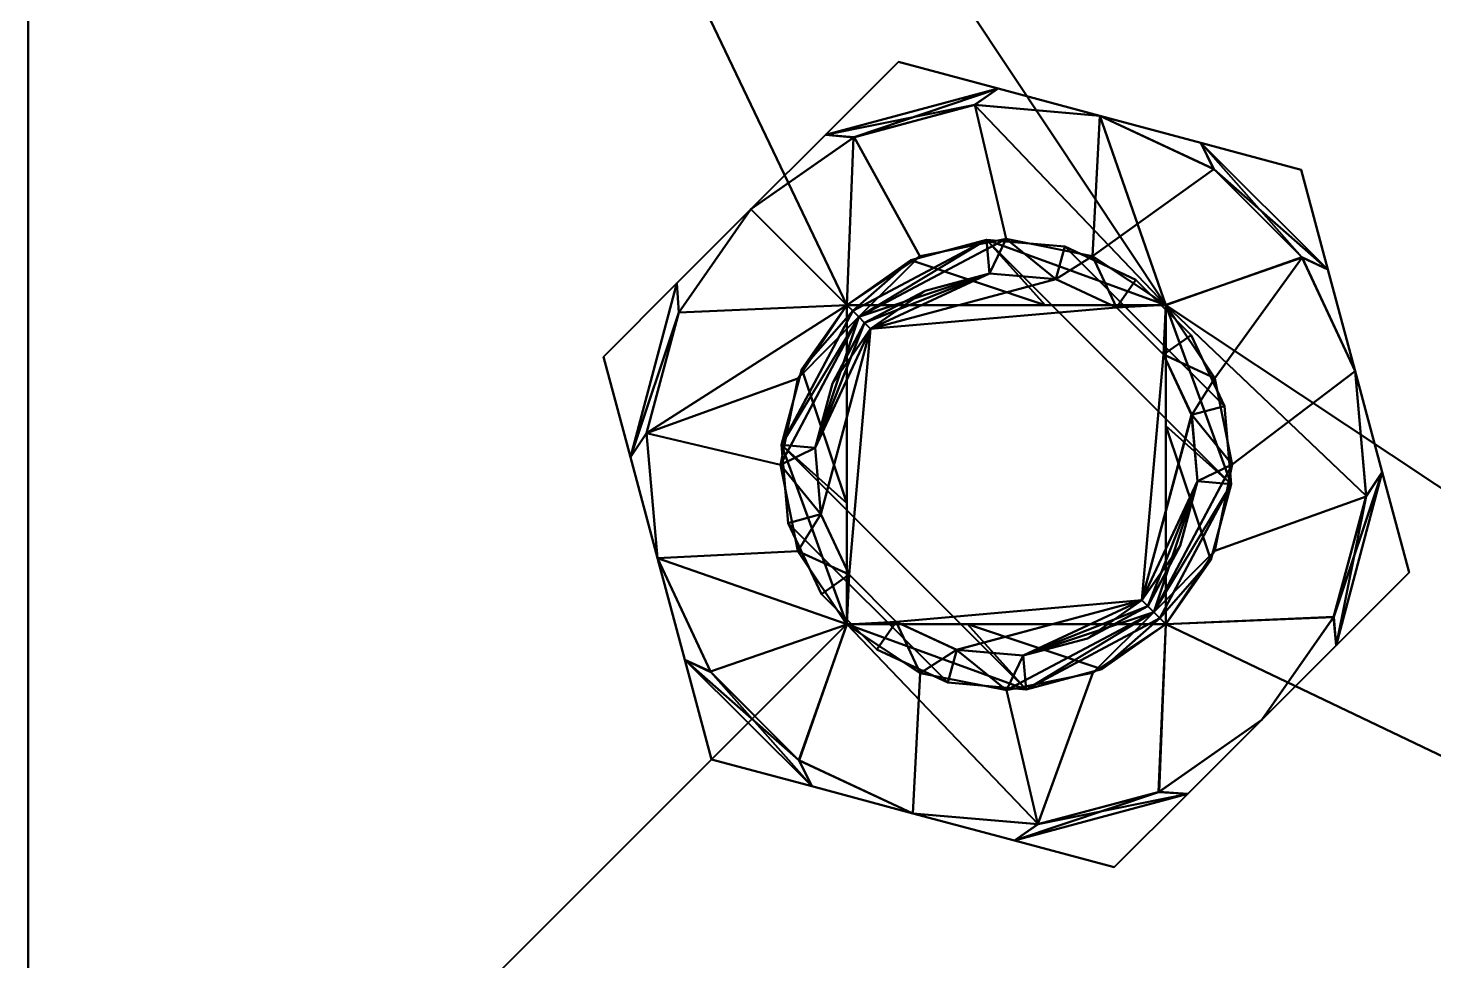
# Model space of a CAD drawing. Header units: millimetres. Extents: x -1050 to 750, y -1100 to 707.
# Drawn here: x 211.96 to 243.1, y -1079.33 to -1058.66 of the extents above; entities that cross this region are included whole.
import ezdxf

# ---------------------------------------------------------------- set-up
doc = ezdxf.new("R2010")
doc.units = ezdxf.units.MM
doc.layers.add('I-FURN', color=7, linetype='Continuous', lineweight=40)

msp = doc.modelspace()

# ---------------------------------------------------------------- meshes
at = {"layer": 'I-FURN', "color": 251, "true_color": 0x616164}
mesh = msp.add_polyface(dxfattribs=at)
corners = [(750, 0, 725), (150, 0, 725), (150, -1100, 725), (750, -1100, 725)]
mesh.append_faces([[corners[k] for k in face] for face in [(3, 0, 1, 2)]], dxfattribs={"color": 251})
mesh = msp.add_polyface(dxfattribs=at)
corners = [(750, 0, 700), (750, -1100, 700), (150, -1100, 700), (150, 0, 700)]
mesh.append_faces([[corners[k] for k in face] for face in [(2, 3, 0, 1)]], dxfattribs={"color": 251})
at = {"layer": 'I-FURN', "color": 250, "true_color": 0x161616}
mesh = msp.add_polyface(dxfattribs=at)
corners = [(277.342, -1089.618, 20.072), (276.826, -1089.667, 19.744), (276.269, -1089.755, 19.501), (275.685, -1089.87, 19.351), (275.087, -1090, 19.3), (211.963, -1026.876, 19.3), (212.093, -1026.278, 19.351), (212.209, -1025.694, 19.501), (212.297, -1025.138, 19.744), (212.345, -1024.621, 20.072), (224.415, -1036.691, 20.072), (224.819, -1036.287, 20.928), (224.961, -1036.145, 21.937), (265.818, -1077.002, 21.937), (265.676, -1077.144, 20.928), (265.272, -1077.548, 20.072)]
mesh.append_faces([[corners[k] for k in face] for face in [(8, 10, 7), (2, 15, 1)]], dxfattribs={"vtx0": -1, "vtx1": -1, "color": 250})
mesh.append_faces([[corners[k] for k in face] for face in [(6, 10, 15), (6, 15, 3)]], dxfattribs={"vtx0": -1, "vtx1": -1, "vtx2": -1, "color": 250})
mesh.append_faces([[corners[k] for k in face] for face in [(15, 2, 3), (10, 6, 7)]], dxfattribs={"vtx0": -1, "vtx2": -1, "color": 250})
mesh.append_faces([[corners[k] for k in face] for face in [(13, 14, 11, 12), (5, 6, 4)]], dxfattribs={"vtx1": -1, "color": 250})
mesh.append_faces([[corners[k] for k in face] for face in [(3, 4, 6)]], dxfattribs={"vtx1": -1, "vtx2": -1, "color": 250})
mesh.append_faces([[corners[k] for k in face] for face in [(14, 15, 10, 11)]], dxfattribs={"vtx1": -1, "vtx3": -1, "color": 250})
mesh.append_faces([[corners[k] for k in face] for face in [(8, 9, 10), (15, 0, 1)]], dxfattribs={"vtx2": -1, "color": 250})
mesh = msp.add_polyface(dxfattribs=at)
corners = [(275.087, -1090, 21.2), (275.423, -1090.133, 21.214), (275.755, -1090.269, 21.256), (276.079, -1090.413, 21.324), (276.392, -1090.568, 21.416), (264.322, -1078.498, 21.416), (264.435, -1078.385, 21.655), (264.475, -1078.346, 21.937), (223.618, -1037.489, 21.937), (223.578, -1037.529, 21.655), (223.465, -1037.641, 21.416), (211.395, -1025.571, 21.416), (211.55, -1025.884, 21.324), (211.694, -1026.208, 21.256), (211.831, -1026.54, 21.214), (211.963, -1026.876, 21.2)]
mesh.append_faces([[corners[k] for k in face] for face in [(9, 6, 7, 8), (0, 14, 15)]], dxfattribs={"vtx0": -1, "color": 250})
mesh.append_faces([[corners[k] for k in face] for face in [(13, 10, 12), (3, 5, 2)]], dxfattribs={"vtx0": -1, "vtx1": -1, "color": 250})
mesh.append_faces([[corners[k] for k in face] for face in [(14, 5, 10), (1, 5, 14)]], dxfattribs={"vtx0": -1, "vtx1": -1, "vtx2": -1, "color": 250})
mesh.append_faces([[corners[k] for k in face] for face in [(10, 5, 6, 9), (14, 0, 1)]], dxfattribs={"vtx0": -1, "vtx2": -1, "color": 250})
mesh.append_faces([[corners[k] for k in face] for face in [(1, 2, 5), (13, 14, 10)]], dxfattribs={"vtx1": -1, "vtx2": -1, "color": 250})
mesh.append_faces([[corners[k] for k in face] for face in [(3, 4, 5), (10, 11, 12)]], dxfattribs={"vtx2": -1, "color": 250})
mesh = msp.add_polyface(dxfattribs=at)
corners = [(211.963, -1090, 21.2), (275.087, -1090, 21.2), (211.963, -1026.876, 21.2), (237.165, -1064.799, 21.2), (237.165, -1071.87, 21.2), (230.094, -1071.87, 21.2), (230.094, -1064.799, 21.2)]
mesh.append_faces([[corners[k] for k in face] for face in [(4, 1, 3)]], dxfattribs={"vtx0": -1, "vtx1": -1, "color": 250})
mesh.append_faces([[corners[k] for k in face] for face in [(3, 1, 2), (6, 2, 0, 5)]], dxfattribs={"vtx0": -1, "vtx2": -1, "color": 250})
mesh.append_faces([[corners[k] for k in face] for face in [(6, 3, 2)]], dxfattribs={"vtx1": -1, "vtx2": -1, "color": 250})
mesh.append_faces([[corners[k] for k in face] for face in [(4, 5, 0, 1)]], dxfattribs={"vtx1": -1, "vtx3": -1, "color": 250})
mesh = msp.add_polyface(dxfattribs=at)
corners = [(211.963, -1090, 21.2), (211.963, -1026.876, 21.2), (211.963, -1026.876, 20.25), (211.963, -1026.876, 19.775), (211.963, -1026.876, 19.3), (211.963, -1090, 19.3)]
mesh.append_faces([[corners[k] for k in face] for face in [(5, 3, 4)]], dxfattribs={"vtx0": -1, "color": 250})
mesh.append_faces([[corners[k] for k in face] for face in [(1, 2, 0)]], dxfattribs={"vtx1": -1, "color": 250})
mesh.append_faces([[corners[k] for k in face] for face in [(5, 0, 2, 3)]], dxfattribs={"vtx1": -1, "vtx3": -1, "color": 250})
mesh = msp.add_polyface(dxfattribs=at)
corners = [(211.963, -1026.876, 19.3), (275.087, -1090, 19.3), (211.963, -1090, 19.3), (230.094, -1071.87, 19.3), (237.165, -1071.87, 19.3), (237.165, -1064.799, 19.3), (230.094, -1064.799, 19.3)]
mesh.append_faces([[corners[k] for k in face] for face in [(5, 1, 4)]], dxfattribs={"vtx0": -1, "vtx1": -1, "color": 250})
mesh.append_faces([[corners[k] for k in face] for face in [(0, 5, 6), (2, 3, 4, 1)]], dxfattribs={"vtx0": -1, "vtx2": -1, "color": 250})
mesh.append_faces([[corners[k] for k in face] for face in [(0, 1, 5)]], dxfattribs={"vtx1": -1, "vtx2": -1, "color": 250})
mesh.append_faces([[corners[k] for k in face] for face in [(2, 0, 6, 3)]], dxfattribs={"vtx1": -1, "vtx3": -1, "color": 250})
mesh = msp.add_polyface(dxfattribs=at)
corners = [(265.818, -1077.002, 30.612), (224.961, -1036.145, 30.612), (223.618, -1037.489, 30.612), (264.475, -1078.346, 30.612)]
mesh.append_faces([[corners[k] for k in face] for face in [(1, 2, 3, 0)]], dxfattribs={"color": 250})
mesh = msp.add_polyface(dxfattribs=at)
corners = [(265.818, -1077.002, 30.612), (265.818, -1077.002, 21.937), (224.961, -1036.145, 21.937), (224.961, -1036.145, 30.612)]
mesh.append_faces([[corners[k] for k in face] for face in [(2, 3, 0, 1)]], dxfattribs={"color": 250})
mesh = msp.add_polyface(dxfattribs=at)
corners = [(223.618, -1037.489, 21.937), (264.475, -1078.346, 21.937), (264.475, -1078.346, 30.612), (223.618, -1037.489, 30.612)]
mesh.append_faces([[corners[k] for k in face] for face in [(2, 3, 0, 1)]], dxfattribs={"color": 250})
mesh = msp.add_polyface(dxfattribs=at)
corners = [(227.972, -1062.677, 30.7), (229.623, -1061.027, 30.507), (231.238, -1059.411, 29.985), (231.238, -1059.411, 21.915), (229.623, -1061.027, 21.393), (227.972, -1062.677, 21.2), (226.335, -1064.315, 21.39), (224.706, -1065.943, 21.915), (224.706, -1065.943, 29.985), (226.335, -1064.315, 30.51)]
mesh.append_faces([[corners[k] for k in face] for face in [(9, 6, 7, 8)]], dxfattribs={"vtx0": -1, "color": 250})
mesh.append_faces([[corners[k] for k in face] for face in [(5, 1, 4)]], dxfattribs={"vtx0": -1, "vtx1": -1, "color": 250})
mesh.append_faces([[corners[k] for k in face] for face in [(9, 0, 6)]], dxfattribs={"vtx1": -1, "vtx2": -1, "color": 250})
mesh.append_faces([[corners[k] for k in face] for face in [(5, 6, 0, 1)]], dxfattribs={"vtx1": -1, "vtx3": -1, "color": 250})
mesh.append_faces([[corners[k] for k in face] for face in [(2, 3, 4, 1)]], dxfattribs={"vtx2": -1, "color": 250})
mesh = msp.add_polyface(dxfattribs=at)
corners = [(231.238, -1059.411, 21.915), (233.445, -1060.003, 21.393), (235.7, -1060.607, 21.2), (232.922, -1060.366, 21.2), (230.247, -1061.084, 21.2), (227.972, -1062.677, 21.2), (229.623, -1061.027, 21.393)]
mesh.append_faces([[corners[k] for k in face] for face in [(1, 3, 6)]], dxfattribs={"vtx0": -1, "vtx1": -1, "vtx2": -1, "color": 250})
mesh.append_faces([[corners[k] for k in face] for face in [(6, 3, 4)]], dxfattribs={"vtx0": -1, "vtx2": -1, "color": 250})
mesh.append_faces([[corners[k] for k in face] for face in [(2, 3, 1), (0, 1, 6)]], dxfattribs={"vtx1": -1, "color": 250})
mesh.append_faces([[corners[k] for k in face] for face in [(4, 5, 6)]], dxfattribs={"vtx2": -1, "color": 250})
mesh = msp.add_polyface(dxfattribs=at)
corners = [(231.238, -1059.411, 29.985), (229.623, -1061.027, 30.507), (227.972, -1062.677, 30.7), (230.257, -1061.08, 30.7), (232.933, -1060.365, 30.7), (235.7, -1060.607, 30.7), (233.445, -1060.003, 30.507)]
mesh.append_faces([[corners[k] for k in face] for face in [(1, 3, 6)]], dxfattribs={"vtx0": -1, "vtx1": -1, "vtx2": -1, "color": 250})
mesh.append_faces([[corners[k] for k in face] for face in [(6, 3, 4)]], dxfattribs={"vtx0": -1, "vtx2": -1, "color": 250})
mesh.append_faces([[corners[k] for k in face] for face in [(2, 3, 1), (0, 1, 6)]], dxfattribs={"vtx1": -1, "color": 250})
mesh.append_faces([[corners[k] for k in face] for face in [(4, 5, 6)]], dxfattribs={"vtx2": -1, "color": 250})
mesh = msp.add_polyface(dxfattribs=at)
corners = [(231.238, -1059.411, 21.915), (231.238, -1059.411, 29.985), (233.445, -1060.003, 30.507), (235.7, -1060.607, 30.7), (237.937, -1061.206, 30.51), (240.161, -1061.802, 29.985), (240.161, -1061.802, 21.915), (237.937, -1061.206, 21.39), (235.7, -1060.607, 21.2), (233.445, -1060.003, 21.393)]
mesh.append_faces([[corners[k] for k in face] for face in [(1, 9, 0)]], dxfattribs={"vtx0": -1, "color": 250})
mesh.append_faces([[corners[k] for k in face] for face in [(8, 3, 4, 7), (2, 8, 9, 1), (8, 2, 3)]], dxfattribs={"vtx0": -1, "vtx2": -1, "color": 250})
mesh.append_faces([[corners[k] for k in face] for face in [(5, 6, 7, 4)]], dxfattribs={"vtx2": -1, "color": 250})
mesh = msp.add_polyface(dxfattribs=at)
corners = [(231.559, -1076.062, 30.7), (234.325, -1076.304, 30.7), (237.001, -1075.589, 30.7), (239.286, -1073.991, 30.7), (240.879, -1071.717, 30.7), (241.598, -1069.041, 30.7), (241.357, -1066.264, 30.7), (240.183, -1063.747, 30.7), (238.226, -1061.787, 30.7), (235.7, -1060.607, 30.7), (232.933, -1060.365, 30.7), (230.257, -1061.08, 30.7), (227.972, -1062.677, 30.7), (226.375, -1064.962, 30.7), (225.659, -1067.639, 30.7), (225.902, -1070.405, 30.7), (227.075, -1072.922, 30.7), (229.033, -1074.882, 30.7), (237.165, -1071.87, 30.7), (235.546, -1072.952, 30.7), (233.634, -1073.334, 30.7), (231.721, -1072.956, 30.7), (230.098, -1071.874, 30.7), (229.012, -1070.253, 30.7), (228.629, -1068.34, 30.7), (229.008, -1066.426, 30.7), (230.094, -1064.799, 30.7), (231.712, -1063.717, 30.7), (233.624, -1063.334, 30.7), (235.538, -1063.713, 30.7), (237.161, -1064.795, 30.7), (238.246, -1066.416, 30.7), (238.629, -1068.329, 30.7), (238.25, -1070.244, 30.7)]
mesh.append_faces([[corners[k] for k in face] for face in [(13, 26, 12), (25, 14, 24)]], dxfattribs={"vtx0": -1, "vtx1": -1, "color": 250})
mesh.append_faces([[corners[k] for k in face] for face in [(8, 29, 30, 7), (24, 14, 15, 23), (23, 15, 16, 22), (2, 18, 19, 1), (7, 30, 31)]], dxfattribs={"vtx0": -1, "vtx2": -1, "color": 250})
mesh.append_faces([[corners[k] for k in face] for face in [(8, 9, 29), (3, 4, 18, 2), (16, 17, 22), (19, 20, 1)]], dxfattribs={"vtx1": -1, "vtx2": -1, "color": 250})
mesh.append_faces([[corners[k] for k in face] for face in [(27, 28, 10, 11), (26, 27, 11, 12), (9, 10, 28, 29), (13, 14, 25, 26), (6, 7, 31, 32), (5, 6, 32, 33), (4, 5, 33, 18), (17, 0, 21, 22), (20, 21, 0, 1)]], dxfattribs={"vtx1": -1, "vtx3": -1, "color": 250})
mesh = msp.add_polyface(dxfattribs=at)
corners = [(241.357, -1066.264, 21.2), (241.599, -1069.03, 21.2), (240.884, -1071.706, 21.2), (239.286, -1073.991, 21.2), (237.012, -1075.584, 21.2), (234.336, -1076.303, 21.2), (231.559, -1076.062, 21.2), (229.042, -1074.888, 21.2), (227.082, -1072.931, 21.2), (225.902, -1070.405, 21.2), (225.659, -1067.639, 21.2), (226.375, -1064.962, 21.2), (227.972, -1062.677, 21.2), (230.247, -1061.084, 21.2), (232.922, -1060.366, 21.2), (235.7, -1060.607, 21.2), (238.216, -1061.78, 21.2), (240.177, -1063.738, 21.2), (230.094, -1064.799, 21.2), (230.094, -1071.87, 21.2), (237.165, -1071.87, 21.2), (237.165, -1064.799, 21.2)]
mesh.append_faces([[corners[k] for k in face] for face in [(15, 21, 14)]], dxfattribs={"vtx0": -1, "vtx1": -1, "color": 250})
mesh.append_faces([[corners[k] for k in face] for face in [(18, 13, 14, 21), (10, 18, 19, 9), (5, 19, 20, 4)]], dxfattribs={"vtx0": -1, "vtx2": -1, "color": 250})
mesh.append_faces([[corners[k] for k in face] for face in [(21, 15, 16, 17), (18, 10, 11, 12), (20, 2, 3, 4)]], dxfattribs={"vtx0": -1, "vtx3": -1, "color": 250})
mesh.append_faces([[corners[k] for k in face] for face in [(8, 9, 19, 7), (12, 13, 18), (0, 1, 21, 17), (6, 7, 19, 5)]], dxfattribs={"vtx1": -1, "vtx2": -1, "color": 250})
mesh.append_faces([[corners[k] for k in face] for face in [(1, 2, 20, 21)]], dxfattribs={"vtx1": -1, "vtx3": -1, "color": 250})
mesh = msp.add_polyface(dxfattribs=at)
corners = [(235.7, -1060.607, 21.2), (237.937, -1061.206, 21.39), (240.161, -1061.802, 21.915), (240.753, -1064.009, 21.393), (241.357, -1066.264, 21.2), (240.177, -1063.738, 21.2), (238.216, -1061.78, 21.2)]
mesh.append_faces([[corners[k] for k in face] for face in [(3, 5, 1)]], dxfattribs={"vtx0": -1, "vtx1": -1, "vtx2": -1, "color": 250})
mesh.append_faces([[corners[k] for k in face] for face in [(1, 5, 6)]], dxfattribs={"vtx0": -1, "vtx2": -1, "color": 250})
mesh.append_faces([[corners[k] for k in face] for face in [(4, 5, 3), (2, 3, 1)]], dxfattribs={"vtx1": -1, "color": 250})
mesh.append_faces([[corners[k] for k in face] for face in [(6, 0, 1)]], dxfattribs={"vtx2": -1, "color": 250})
mesh = msp.add_polyface(dxfattribs=at)
corners = [(235.7, -1060.607, 30.7), (238.226, -1061.787, 30.7), (240.183, -1063.747, 30.7), (241.357, -1066.264, 30.7), (240.753, -1064.009, 30.507), (240.161, -1061.802, 29.985), (237.937, -1061.206, 30.51)]
mesh.append_faces([[corners[k] for k in face] for face in [(6, 1, 4)]], dxfattribs={"vtx0": -1, "vtx1": -1, "vtx2": -1, "color": 250})
mesh.append_faces([[corners[k] for k in face] for face in [(4, 1, 2)]], dxfattribs={"vtx0": -1, "vtx2": -1, "color": 250})
mesh.append_faces([[corners[k] for k in face] for face in [(0, 1, 6), (5, 6, 4)]], dxfattribs={"vtx1": -1, "color": 250})
mesh.append_faces([[corners[k] for k in face] for face in [(2, 3, 4)]], dxfattribs={"vtx2": -1, "color": 250})
mesh = msp.add_polyface(dxfattribs=at)
corners = [(240.161, -1061.802, 21.915), (240.161, -1061.802, 29.985), (240.753, -1064.009, 30.507), (241.357, -1066.264, 30.7), (241.956, -1068.501, 30.51), (242.552, -1070.725, 29.985), (242.552, -1070.725, 21.915), (241.956, -1068.501, 21.39), (241.357, -1066.264, 21.2), (240.753, -1064.009, 21.393)]
mesh.append_faces([[corners[k] for k in face] for face in [(1, 9, 0)]], dxfattribs={"vtx0": -1, "color": 250})
mesh.append_faces([[corners[k] for k in face] for face in [(8, 3, 4, 7), (2, 8, 9, 1), (8, 2, 3)]], dxfattribs={"vtx0": -1, "vtx2": -1, "color": 250})
mesh.append_faces([[corners[k] for k in face] for face in [(5, 6, 7, 4)]], dxfattribs={"vtx2": -1, "color": 250})
mesh = msp.add_polyface(dxfattribs=at)
corners = [(225.902, -1070.405, 21.2), (225.302, -1068.168, 21.39), (224.706, -1065.943, 21.915), (226.335, -1064.315, 21.39), (227.972, -1062.677, 21.2), (226.375, -1064.962, 21.2), (225.659, -1067.639, 21.2)]
mesh.append_faces([[corners[k] for k in face] for face in [(3, 5, 1)]], dxfattribs={"vtx0": -1, "vtx1": -1, "vtx2": -1, "color": 250})
mesh.append_faces([[corners[k] for k in face] for face in [(1, 5, 6)]], dxfattribs={"vtx0": -1, "vtx2": -1, "color": 250})
mesh.append_faces([[corners[k] for k in face] for face in [(4, 5, 3), (2, 3, 1)]], dxfattribs={"vtx1": -1, "color": 250})
mesh.append_faces([[corners[k] for k in face] for face in [(6, 0, 1)]], dxfattribs={"vtx2": -1, "color": 250})
mesh = msp.add_polyface(dxfattribs=at)
corners = [(225.902, -1070.405, 30.7), (225.659, -1067.639, 30.7), (226.375, -1064.962, 30.7), (227.972, -1062.677, 30.7), (226.335, -1064.315, 30.51), (224.706, -1065.943, 29.985), (225.302, -1068.168, 30.51)]
mesh.append_faces([[corners[k] for k in face] for face in [(4, 6, 2)]], dxfattribs={"vtx0": -1, "vtx1": -1, "vtx2": -1, "color": 250})
mesh.append_faces([[corners[k] for k in face] for face in [(6, 1, 2)]], dxfattribs={"vtx0": -1, "vtx2": -1, "color": 250})
mesh.append_faces([[corners[k] for k in face] for face in [(0, 1, 6), (5, 6, 4)]], dxfattribs={"vtx1": -1, "color": 250})
mesh.append_faces([[corners[k] for k in face] for face in [(2, 3, 4)]], dxfattribs={"vtx2": -1, "color": 250})
mesh = msp.add_polyface(dxfattribs=at)
corners = [(230.624, -1065.329, 30.175), (231.833, -1064.482, 30.175), (233.259, -1064.1, 30.175), (234.729, -1064.229, 30.175), (236.067, -1064.853, 30.175), (237.111, -1065.897, 30.175), (237.735, -1067.235, 30.175), (237.863, -1068.705, 30.175), (237.481, -1070.131, 30.175), (236.634, -1071.339, 30.175), (236.767, -1071.472, 30.306), (236.9, -1071.605, 30.437), (237.032, -1071.737, 30.569), (237.165, -1071.87, 30.7), (238.25, -1070.244, 30.7), (238.629, -1068.329, 30.7), (238.246, -1066.416, 30.7), (237.161, -1064.795, 30.7), (235.538, -1063.713, 30.7), (233.624, -1063.334, 30.7), (231.712, -1063.717, 30.7), (230.094, -1064.799, 30.7), (230.226, -1064.931, 30.569), (230.359, -1065.064, 30.437), (230.491, -1065.196, 30.306)]
mesh.append_faces([[corners[k] for k in face] for face in [(10, 8, 9), (14, 11, 12, 13)]], dxfattribs={"vtx0": -1, "color": 250})
mesh.append_faces([[corners[k] for k in face] for face in [(11, 7, 10), (2, 24, 1), (5, 17, 4)]], dxfattribs={"vtx0": -1, "vtx1": -1, "color": 250})
mesh.append_faces([[corners[k] for k in face] for face in [(15, 7, 11), (2, 19, 23)]], dxfattribs={"vtx0": -1, "vtx1": -1, "vtx2": -1, "color": 250})
mesh.append_faces([[corners[k] for k in face] for face in [(2, 23, 24), (4, 17, 18)]], dxfattribs={"vtx0": -1, "vtx2": -1, "color": 250})
mesh.append_faces([[corners[k] for k in face] for face in [(22, 23, 20, 21)]], dxfattribs={"vtx1": -1, "color": 250})
mesh.append_faces([[corners[k] for k in face] for face in [(7, 8, 10), (6, 7, 15), (5, 6, 16), (14, 15, 11), (15, 16, 6), (16, 17, 5), (2, 3, 19), (3, 4, 18), (18, 19, 3), (19, 20, 23)]], dxfattribs={"vtx1": -1, "vtx2": -1, "color": 250})
mesh.append_faces([[corners[k] for k in face] for face in [(24, 0, 1)]], dxfattribs={"vtx2": -1, "color": 250})
mesh = msp.add_polyface(dxfattribs=at)
corners = [(230.094, -1064.799, 21.213), (237.165, -1064.799, 21.213), (237.165, -1071.87, 21.213), (238.161, -1070.447, 21.216), (238.61, -1068.77, 21.219), (238.459, -1067.04, 21.222), (237.725, -1065.466, 21.225), (236.496, -1064.238, 21.225), (234.922, -1063.504, 21.222), (233.192, -1063.353, 21.219), (231.515, -1063.803, 21.216), (234.487, -1064.799, 21.213), (237.165, -1067.476, 21.213)]
mesh.append_faces([[corners[k] for k in face] for face in [(8, 5, 6, 7)]], dxfattribs={"vtx0": -1, "color": 250})
mesh.append_faces([[corners[k] for k in face] for face in [(10, 11, 9), (4, 12, 3), (1, 9, 11)]], dxfattribs={"vtx0": -1, "vtx1": -1, "color": 250})
mesh.append_faces([[corners[k] for k in face] for face in [(9, 1, 4)]], dxfattribs={"vtx0": -1, "vtx1": -1, "vtx2": -1, "color": 250})
mesh.append_faces([[corners[k] for k in face] for face in [(4, 1, 12), (9, 4, 5, 8)]], dxfattribs={"vtx0": -1, "vtx2": -1, "color": 250})
mesh.append_faces([[corners[k] for k in face] for face in [(12, 2, 3), (10, 0, 11)]], dxfattribs={"vtx2": -1, "color": 250})
mesh = msp.add_polyface(dxfattribs=at)
corners = [(236.634, -1071.339, 21.751), (237.481, -1070.13, 21.751), (237.863, -1068.704, 21.751), (237.734, -1067.234, 21.751), (237.11, -1065.896, 21.751), (236.066, -1064.853, 21.751), (234.728, -1064.229, 21.751), (233.258, -1064.1, 21.751), (231.832, -1064.483, 21.751), (230.624, -1065.329, 21.751), (230.491, -1065.196, 21.619), (230.359, -1065.064, 21.488), (230.226, -1064.931, 21.357), (230.094, -1064.799, 21.225), (231.515, -1063.803, 21.225), (233.192, -1063.353, 21.225), (234.922, -1063.504, 21.225), (236.496, -1064.238, 21.225), (237.725, -1065.466, 21.225), (238.459, -1067.04, 21.225), (238.61, -1068.77, 21.225), (238.161, -1070.447, 21.225), (237.165, -1071.87, 21.225), (237.032, -1071.737, 21.357), (236.9, -1071.605, 21.488), (236.767, -1071.472, 21.619)]
mesh.append_faces([[corners[k] for k in face] for face in [(10, 8, 9), (14, 12, 13), (23, 21, 22)]], dxfattribs={"vtx0": -1, "color": 250})
mesh.append_faces([[corners[k] for k in face] for face in [(15, 12, 14), (2, 25, 1), (24, 20, 23)]], dxfattribs={"vtx0": -1, "vtx1": -1, "color": 250})
mesh.append_faces([[corners[k] for k in face] for face in [(15, 11, 12)]], dxfattribs={"vtx0": -1, "vtx2": -1, "color": 250})
mesh.append_faces([[corners[k] for k in face] for face in [(7, 10, 11, 15)]], dxfattribs={"vtx0": -1, "vtx2": -1, "vtx3": -1, "color": 250})
mesh.append_faces([[corners[k] for k in face] for face in [(7, 8, 10), (20, 21, 23)]], dxfattribs={"vtx1": -1, "vtx2": -1, "color": 250})
mesh.append_faces([[corners[k] for k in face] for face in [(24, 25, 2, 20)]], dxfattribs={"vtx1": -1, "vtx2": -1, "vtx3": -1, "color": 250})
mesh.append_faces([[corners[k] for k in face] for face in [(6, 7, 15, 16), (5, 6, 16, 17), (4, 5, 17, 18), (2, 3, 19, 20), (3, 4, 18, 19)]], dxfattribs={"vtx1": -1, "vtx3": -1, "color": 250})
mesh.append_faces([[corners[k] for k in face] for face in [(25, 0, 1)]], dxfattribs={"vtx2": -1, "color": 250})
mesh = msp.add_polyface(dxfattribs=at)
corners = [(230.624, -1065.329, 21.751), (231.832, -1064.483, 21.751), (233.258, -1064.1, 21.751), (234.728, -1064.229, 21.751), (236.066, -1064.853, 21.751), (237.11, -1065.896, 21.751), (237.734, -1067.234, 21.751), (237.863, -1068.704, 21.751), (237.481, -1070.13, 21.751), (236.634, -1071.339, 21.751), (236.634, -1071.339, 23.857), (236.634, -1071.339, 25.963), (236.634, -1071.339, 28.069), (236.634, -1071.339, 30.175), (237.481, -1070.131, 30.175), (237.863, -1068.705, 30.175), (237.735, -1067.235, 30.175), (237.111, -1065.897, 30.175), (236.067, -1064.853, 30.175), (234.729, -1064.229, 30.175), (233.259, -1064.1, 30.175), (231.833, -1064.482, 30.175), (230.624, -1065.329, 30.175), (230.624, -1065.329, 28.069), (230.624, -1065.329, 25.963), (230.624, -1065.329, 23.857)]
mesh.append_faces([[corners[k] for k in face] for face in [(10, 8, 9), (23, 21, 22)]], dxfattribs={"vtx0": -1, "color": 250})
mesh.append_faces([[corners[k] for k in face] for face in [(11, 6, 10), (15, 12, 14), (16, 12, 15), (2, 25, 1), (25, 3, 24), (20, 23, 19), (24, 19, 23), (5, 18, 4)]], dxfattribs={"vtx0": -1, "vtx1": -1, "color": 250})
mesh.append_faces([[corners[k] for k in face] for face in [(17, 5, 11), (24, 4, 18)]], dxfattribs={"vtx0": -1, "vtx1": -1, "vtx2": -1, "color": 250})
mesh.append_faces([[corners[k] for k in face] for face in [(10, 6, 7), (25, 2, 3)]], dxfattribs={"vtx0": -1, "vtx2": -1, "color": 250})
mesh.append_faces([[corners[k] for k in face] for face in [(13, 14, 12)]], dxfattribs={"vtx1": -1, "color": 250})
mesh.append_faces([[corners[k] for k in face] for face in [(7, 8, 10), (5, 6, 11), (11, 12, 16), (16, 17, 11), (17, 18, 5), (3, 4, 24), (18, 19, 24), (20, 21, 23)]], dxfattribs={"vtx1": -1, "vtx2": -1, "color": 250})
mesh.append_faces([[corners[k] for k in face] for face in [(25, 0, 1)]], dxfattribs={"vtx2": -1, "color": 250})
mesh = msp.add_polyface(dxfattribs=at)
corners = [(237.165, -1071.87, 30.7), (237.032, -1071.737, 30.569), (236.9, -1071.605, 30.437), (236.767, -1071.472, 30.306), (236.634, -1071.339, 30.175), (235.425, -1072.186, 30.175), (233.999, -1072.568, 30.175), (232.529, -1072.439, 30.175), (231.191, -1071.815, 30.175), (230.147, -1070.771, 30.175), (229.524, -1069.434, 30.175), (229.395, -1067.963, 30.175), (229.778, -1066.537, 30.175), (230.624, -1065.329, 30.175), (230.491, -1065.196, 30.306), (230.359, -1065.064, 30.437), (230.226, -1064.931, 30.569), (230.094, -1064.799, 30.7), (229.008, -1066.426, 30.7), (228.629, -1068.34, 30.7), (229.012, -1070.253, 30.7), (230.098, -1071.874, 30.7), (231.721, -1072.956, 30.7), (233.634, -1073.334, 30.7), (235.546, -1072.952, 30.7)]
mesh.append_faces([[corners[k] for k in face] for face in [(18, 15, 16, 17)]], dxfattribs={"vtx0": -1, "color": 250})
mesh.append_faces([[corners[k] for k in face] for face in [(15, 11, 14), (6, 3, 5), (9, 21, 8)]], dxfattribs={"vtx0": -1, "vtx1": -1, "color": 250})
mesh.append_faces([[corners[k] for k in face] for face in [(19, 11, 15), (6, 23, 2)]], dxfattribs={"vtx0": -1, "vtx1": -1, "vtx2": -1, "color": 250})
mesh.append_faces([[corners[k] for k in face] for face in [(6, 2, 3), (8, 21, 22)]], dxfattribs={"vtx0": -1, "vtx2": -1, "color": 250})
mesh.append_faces([[corners[k] for k in face] for face in [(1, 2, 24, 0)]], dxfattribs={"vtx1": -1, "color": 250})
mesh.append_faces([[corners[k] for k in face] for face in [(11, 12, 14), (10, 11, 19), (9, 10, 20), (18, 19, 15), (19, 20, 10), (20, 21, 9), (6, 7, 23), (7, 8, 22), (22, 23, 7), (23, 24, 2)]], dxfattribs={"vtx1": -1, "vtx2": -1, "color": 250})
mesh.append_faces([[corners[k] for k in face] for face in [(12, 13, 14), (3, 4, 5)]], dxfattribs={"vtx2": -1, "color": 250})
mesh = msp.add_polyface(dxfattribs=at)
corners = [(230.094, -1064.799, 21.225), (230.226, -1064.931, 21.357), (230.359, -1065.064, 21.488), (230.491, -1065.196, 21.619), (230.624, -1065.329, 21.751), (229.777, -1066.538, 21.751), (229.395, -1067.964, 21.751), (229.524, -1069.435, 21.751), (230.148, -1070.772, 21.751), (231.192, -1071.816, 21.751), (232.53, -1072.44, 21.751), (234, -1072.568, 21.751), (235.426, -1072.186, 21.751), (236.634, -1071.339, 21.751), (236.767, -1071.472, 21.619), (236.9, -1071.605, 21.488), (237.032, -1071.737, 21.357), (237.165, -1071.87, 21.225), (235.743, -1072.865, 21.225), (234.066, -1073.315, 21.225), (232.336, -1073.164, 21.225), (230.762, -1072.43, 21.225), (229.534, -1071.203, 21.225), (228.8, -1069.629, 21.225), (228.648, -1067.899, 21.225), (229.098, -1066.221, 21.225)]
mesh.append_faces([[corners[k] for k in face] for face in [(18, 16, 17), (1, 25, 0)]], dxfattribs={"vtx0": -1, "color": 250})
mesh.append_faces([[corners[k] for k in face] for face in [(19, 16, 18), (6, 3, 5), (2, 24, 1)]], dxfattribs={"vtx0": -1, "vtx1": -1, "color": 250})
mesh.append_faces([[corners[k] for k in face] for face in [(20, 10, 11, 19), (21, 9, 10, 20), (19, 15, 16), (9, 21, 22, 8), (24, 6, 7, 23), (23, 7, 8, 22)]], dxfattribs={"vtx0": -1, "vtx2": -1, "color": 250})
mesh.append_faces([[corners[k] for k in face] for face in [(11, 14, 15, 19)]], dxfattribs={"vtx0": -1, "vtx2": -1, "vtx3": -1, "color": 250})
mesh.append_faces([[corners[k] for k in face] for face in [(11, 12, 14), (24, 25, 1)]], dxfattribs={"vtx1": -1, "vtx2": -1, "color": 250})
mesh.append_faces([[corners[k] for k in face] for face in [(2, 3, 6, 24)]], dxfattribs={"vtx1": -1, "vtx2": -1, "vtx3": -1, "color": 250})
mesh.append_faces([[corners[k] for k in face] for face in [(12, 13, 14), (3, 4, 5)]], dxfattribs={"vtx2": -1, "color": 250})
mesh = msp.add_polyface(dxfattribs=at)
corners = [(237.165, -1071.87, 21.213), (230.094, -1071.87, 21.213), (230.094, -1064.799, 21.213), (229.098, -1066.221, 21.216), (228.648, -1067.899, 21.219), (228.8, -1069.629, 21.222), (229.534, -1071.203, 21.225), (230.762, -1072.43, 21.225), (232.336, -1073.164, 21.222), (234.066, -1073.315, 21.219), (235.743, -1072.865, 21.216), (232.771, -1071.87, 21.213), (230.094, -1069.192, 21.213)]
mesh.append_faces([[corners[k] for k in face] for face in [(10, 11, 9), (1, 9, 11)]], dxfattribs={"vtx0": -1, "vtx1": -1, "color": 250})
mesh.append_faces([[corners[k] for k in face] for face in [(9, 1, 4)]], dxfattribs={"vtx0": -1, "vtx1": -1, "vtx2": -1, "color": 250})
mesh.append_faces([[corners[k] for k in face] for face in [(12, 3, 4), (4, 1, 12)]], dxfattribs={"vtx0": -1, "vtx2": -1, "color": 250})
mesh.append_faces([[corners[k] for k in face] for face in [(4, 5, 8, 9)]], dxfattribs={"vtx1": -1, "vtx3": -1, "color": 250})
mesh.append_faces([[corners[k] for k in face] for face in [(12, 2, 3), (10, 0, 11)]], dxfattribs={"vtx2": -1, "color": 250})
mesh.append_faces([[corners[k] for k in face] for face in [(5, 6, 7, 8)]], dxfattribs={"vtx3": -1, "color": 250})
mesh = msp.add_polyface(dxfattribs=at)
corners = [(230.094, -1071.87, 21.2), (237.165, -1071.87, 21.2), (237.165, -1064.799, 21.2), (237.165, -1064.799, 20.725), (237.165, -1064.799, 20.25), (237.165, -1064.799, 19.775), (237.165, -1064.799, 19.3), (237.165, -1071.87, 19.3), (230.094, -1071.87, 19.3), (230.094, -1071.87, 19.775), (230.094, -1071.87, 20.25), (230.094, -1071.87, 20.725)]
mesh.append_faces([[corners[k] for k in face] for face in [(7, 4, 5, 6)]], dxfattribs={"vtx0": -1, "color": 250})
mesh.append_faces([[corners[k] for k in face] for face in [(1, 4, 7)]], dxfattribs={"vtx0": -1, "vtx1": -1, "vtx2": -1, "color": 250})
mesh.append_faces([[corners[k] for k in face] for face in [(1, 7, 10, 11)]], dxfattribs={"vtx0": -1, "vtx1": -1, "vtx3": -1, "color": 250})
mesh.append_faces([[corners[k] for k in face] for face in [(0, 1, 11)]], dxfattribs={"vtx1": -1, "color": 250})
mesh.append_faces([[corners[k] for k in face] for face in [(1, 2, 3, 4), (7, 8, 9, 10)]], dxfattribs={"vtx3": -1, "color": 250})
mesh = msp.add_polyface(dxfattribs=at)
corners = [(237.165, -1064.799, 19.3), (237.165, -1064.799, 19.775), (237.165, -1064.799, 20.25), (237.165, -1064.799, 20.725), (237.165, -1064.799, 21.2), (230.094, -1064.799, 21.2), (230.094, -1071.87, 21.2), (230.094, -1071.87, 20.725), (230.094, -1071.87, 20.25), (230.094, -1071.87, 19.775), (230.094, -1071.87, 19.3), (230.094, -1064.799, 19.3)]
mesh.append_faces([[corners[k] for k in face] for face in [(2, 5, 11)]], dxfattribs={"vtx0": -1, "vtx1": -1, "vtx2": -1, "color": 250})
mesh.append_faces([[corners[k] for k in face] for face in [(5, 7, 8, 11)]], dxfattribs={"vtx0": -1, "vtx2": -1, "vtx3": -1, "color": 250})
mesh.append_faces([[corners[k] for k in face] for face in [(9, 10, 11, 8), (5, 6, 7), (3, 4, 5, 2)]], dxfattribs={"vtx2": -1, "color": 250})
mesh.append_faces([[corners[k] for k in face] for face in [(11, 0, 1, 2)]], dxfattribs={"vtx3": -1, "color": 250})
mesh = msp.add_polyface(dxfattribs=at)
corners = [(236.634, -1071.339, 30.175), (236.634, -1071.339, 28.069), (236.634, -1071.339, 25.963), (236.634, -1071.339, 23.857), (236.634, -1071.339, 21.751), (235.426, -1072.186, 21.751), (234, -1072.568, 21.751), (232.53, -1072.44, 21.751), (231.192, -1071.816, 21.751), (230.148, -1070.772, 21.751), (229.524, -1069.435, 21.751), (229.395, -1067.964, 21.751), (229.777, -1066.538, 21.751), (230.624, -1065.329, 21.751), (230.624, -1065.329, 23.857), (230.624, -1065.329, 25.963), (230.624, -1065.329, 28.069), (230.624, -1065.329, 30.175), (229.778, -1066.537, 30.175), (229.395, -1067.963, 30.175), (229.524, -1069.434, 30.175), (230.147, -1070.771, 30.175), (231.191, -1071.815, 30.175), (232.529, -1072.439, 30.175), (233.999, -1072.568, 30.175), (235.425, -1072.186, 30.175)]
mesh.append_faces([[corners[k] for k in face] for face in [(18, 16, 17), (1, 25, 0)]], dxfattribs={"vtx0": -1, "color": 250})
mesh.append_faces([[corners[k] for k in face] for face in [(15, 10, 14), (19, 16, 18), (6, 3, 5), (3, 7, 2), (24, 1, 23), (2, 23, 1), (9, 22, 8)]], dxfattribs={"vtx0": -1, "vtx1": -1, "color": 250})
mesh.append_faces([[corners[k] for k in face] for face in [(21, 9, 15), (2, 8, 22)]], dxfattribs={"vtx0": -1, "vtx1": -1, "vtx2": -1, "color": 250})
mesh.append_faces([[corners[k] for k in face] for face in [(14, 10, 11), (20, 15, 16), (16, 19, 20), (3, 6, 7)]], dxfattribs={"vtx0": -1, "vtx2": -1, "color": 250})
mesh.append_faces([[corners[k] for k in face] for face in [(11, 12, 14), (9, 10, 15), (20, 21, 15), (21, 22, 9), (7, 8, 2), (22, 23, 2), (24, 25, 1)]], dxfattribs={"vtx1": -1, "vtx2": -1, "color": 250})
mesh.append_faces([[corners[k] for k in face] for face in [(12, 13, 14), (3, 4, 5)]], dxfattribs={"vtx2": -1, "color": 250})
mesh = msp.add_polyface(dxfattribs=at)
corners = [(227.097, -1074.866, 21.915), (227.097, -1074.866, 29.985), (226.506, -1072.659, 30.507), (225.902, -1070.405, 30.7), (225.302, -1068.168, 30.51), (224.706, -1065.943, 29.985), (224.706, -1065.943, 21.915), (225.302, -1068.168, 21.39), (225.902, -1070.405, 21.2), (226.506, -1072.659, 21.393)]
mesh.append_faces([[corners[k] for k in face] for face in [(4, 7, 8, 3)]], dxfattribs={"vtx0": -1, "vtx2": -1, "color": 250})
mesh.append_faces([[corners[k] for k in face] for face in [(2, 3, 8, 9)]], dxfattribs={"vtx1": -1, "vtx3": -1, "color": 250})
mesh.append_faces([[corners[k] for k in face] for face in [(5, 6, 7, 4)]], dxfattribs={"vtx2": -1, "color": 250})
mesh.append_faces([[corners[k] for k in face] for face in [(9, 0, 1, 2)]], dxfattribs={"vtx3": -1, "color": 250})
mesh = msp.add_polyface(dxfattribs=at)
corners = [(241.357, -1066.264, 21.2), (241.956, -1068.501, 21.39), (242.552, -1070.725, 21.915), (240.936, -1072.341, 21.393), (239.286, -1073.991, 21.2), (240.884, -1071.706, 21.2), (241.599, -1069.03, 21.2)]
mesh.append_faces([[corners[k] for k in face] for face in [(3, 5, 1)]], dxfattribs={"vtx0": -1, "vtx1": -1, "vtx2": -1, "color": 250})
mesh.append_faces([[corners[k] for k in face] for face in [(1, 5, 6)]], dxfattribs={"vtx0": -1, "vtx2": -1, "color": 250})
mesh.append_faces([[corners[k] for k in face] for face in [(4, 5, 3), (2, 3, 1)]], dxfattribs={"vtx1": -1, "color": 250})
mesh.append_faces([[corners[k] for k in face] for face in [(6, 0, 1)]], dxfattribs={"vtx2": -1, "color": 250})
mesh = msp.add_polyface(dxfattribs=at)
corners = [(241.357, -1066.264, 30.7), (241.598, -1069.041, 30.7), (240.879, -1071.717, 30.7), (239.286, -1073.991, 30.7), (240.936, -1072.341, 30.507), (242.552, -1070.725, 29.985), (241.956, -1068.501, 30.51)]
mesh.append_faces([[corners[k] for k in face] for face in [(6, 1, 4)]], dxfattribs={"vtx0": -1, "vtx1": -1, "vtx2": -1, "color": 250})
mesh.append_faces([[corners[k] for k in face] for face in [(4, 1, 2)]], dxfattribs={"vtx0": -1, "vtx2": -1, "color": 250})
mesh.append_faces([[corners[k] for k in face] for face in [(0, 1, 6), (5, 6, 4)]], dxfattribs={"vtx1": -1, "color": 250})
mesh.append_faces([[corners[k] for k in face] for face in [(2, 3, 4)]], dxfattribs={"vtx2": -1, "color": 250})
mesh = msp.add_polyface(dxfattribs=at)
corners = [(231.559, -1076.062, 21.2), (229.322, -1075.462, 21.39), (227.097, -1074.866, 21.915), (226.506, -1072.659, 21.393), (225.902, -1070.405, 21.2), (227.082, -1072.931, 21.2), (229.042, -1074.888, 21.2)]
mesh.append_faces([[corners[k] for k in face] for face in [(3, 5, 1)]], dxfattribs={"vtx0": -1, "vtx1": -1, "vtx2": -1, "color": 250})
mesh.append_faces([[corners[k] for k in face] for face in [(1, 5, 6)]], dxfattribs={"vtx0": -1, "vtx2": -1, "color": 250})
mesh.append_faces([[corners[k] for k in face] for face in [(4, 5, 3), (2, 3, 1)]], dxfattribs={"vtx1": -1, "color": 250})
mesh.append_faces([[corners[k] for k in face] for face in [(6, 0, 1)]], dxfattribs={"vtx2": -1, "color": 250})
mesh = msp.add_polyface(dxfattribs=at)
corners = [(231.559, -1076.062, 30.7), (229.033, -1074.882, 30.7), (227.075, -1072.922, 30.7), (225.902, -1070.405, 30.7), (226.506, -1072.659, 30.507), (227.097, -1074.866, 29.985), (229.322, -1075.462, 30.51)]
mesh.append_faces([[corners[k] for k in face] for face in [(6, 1, 4)]], dxfattribs={"vtx0": -1, "vtx1": -1, "vtx2": -1, "color": 250})
mesh.append_faces([[corners[k] for k in face] for face in [(4, 1, 2)]], dxfattribs={"vtx0": -1, "vtx2": -1, "color": 250})
mesh.append_faces([[corners[k] for k in face] for face in [(0, 1, 6), (5, 6, 4)]], dxfattribs={"vtx1": -1, "color": 250})
mesh.append_faces([[corners[k] for k in face] for face in [(2, 3, 4)]], dxfattribs={"vtx2": -1, "color": 250})
mesh = msp.add_polyface(dxfattribs=at)
corners = [(242.552, -1070.725, 21.915), (242.552, -1070.725, 29.985), (240.936, -1072.341, 30.507), (239.286, -1073.991, 30.7), (237.648, -1075.629, 30.51), (236.02, -1077.257, 29.985), (236.02, -1077.257, 21.915), (237.648, -1075.629, 21.39), (239.286, -1073.991, 21.2), (240.936, -1072.341, 21.393)]
mesh.append_faces([[corners[k] for k in face] for face in [(8, 3, 4)]], dxfattribs={"vtx0": -1, "vtx2": -1, "color": 250})
mesh.append_faces([[corners[k] for k in face] for face in [(6, 7, 5)]], dxfattribs={"vtx1": -1, "color": 250})
mesh.append_faces([[corners[k] for k in face] for face in [(8, 9, 2, 3), (7, 8, 4, 5)]], dxfattribs={"vtx1": -1, "vtx3": -1, "color": 250})
mesh.append_faces([[corners[k] for k in face] for face in [(9, 0, 1, 2)]], dxfattribs={"vtx3": -1, "color": 250})
mesh = msp.add_polyface(dxfattribs=at)
corners = [(236.02, -1077.257, 21.915), (233.813, -1076.666, 21.393), (231.559, -1076.062, 21.2), (234.336, -1076.303, 21.2), (237.012, -1075.584, 21.2), (239.286, -1073.991, 21.2), (237.648, -1075.629, 21.39)]
mesh.append_faces([[corners[k] for k in face] for face in [(1, 3, 6)]], dxfattribs={"vtx0": -1, "vtx1": -1, "vtx2": -1, "color": 250})
mesh.append_faces([[corners[k] for k in face] for face in [(6, 3, 4)]], dxfattribs={"vtx0": -1, "vtx2": -1, "color": 250})
mesh.append_faces([[corners[k] for k in face] for face in [(2, 3, 1), (0, 1, 6)]], dxfattribs={"vtx1": -1, "color": 250})
mesh.append_faces([[corners[k] for k in face] for face in [(4, 5, 6)]], dxfattribs={"vtx2": -1, "color": 250})
mesh = msp.add_polyface(dxfattribs=at)
corners = [(236.02, -1077.257, 29.985), (237.648, -1075.629, 30.51), (239.286, -1073.991, 30.7), (237.001, -1075.589, 30.7), (234.325, -1076.304, 30.7), (231.559, -1076.062, 30.7), (233.813, -1076.666, 30.507)]
mesh.append_faces([[corners[k] for k in face] for face in [(1, 3, 6)]], dxfattribs={"vtx0": -1, "vtx1": -1, "vtx2": -1, "color": 250})
mesh.append_faces([[corners[k] for k in face] for face in [(6, 3, 4)]], dxfattribs={"vtx0": -1, "vtx2": -1, "color": 250})
mesh.append_faces([[corners[k] for k in face] for face in [(2, 3, 1), (0, 1, 6)]], dxfattribs={"vtx1": -1, "color": 250})
mesh.append_faces([[corners[k] for k in face] for face in [(4, 5, 6)]], dxfattribs={"vtx2": -1, "color": 250})
mesh = msp.add_polyface(dxfattribs=at)
corners = [(236.02, -1077.257, 21.915), (236.02, -1077.257, 29.985), (233.813, -1076.666, 30.507), (231.559, -1076.062, 30.7), (229.322, -1075.462, 30.51), (227.097, -1074.866, 29.985), (227.097, -1074.866, 21.915), (229.322, -1075.462, 21.39), (231.559, -1076.062, 21.2), (233.813, -1076.666, 21.393)]
mesh.append_faces([[corners[k] for k in face] for face in [(1, 9, 0)]], dxfattribs={"vtx0": -1, "color": 250})
mesh.append_faces([[corners[k] for k in face] for face in [(8, 3, 4, 7), (2, 8, 9, 1), (8, 2, 3)]], dxfattribs={"vtx0": -1, "vtx2": -1, "color": 250})
mesh.append_faces([[corners[k] for k in face] for face in [(5, 6, 7, 4)]], dxfattribs={"vtx2": -1, "color": 250})

doc.saveas('drawing.dxf')
